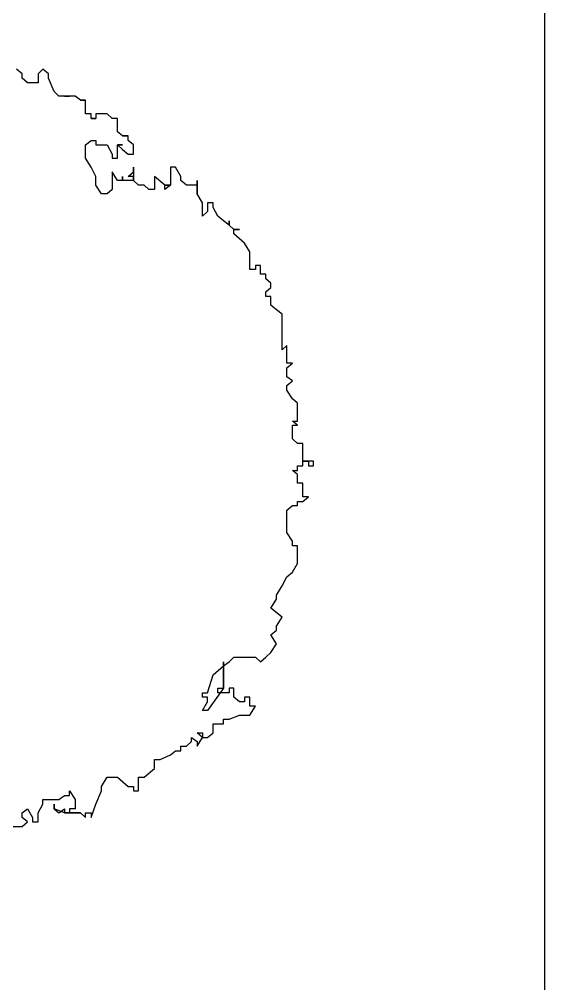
# Model space of a CAD drawing. Extents: x -30 to 1202, y 231 to 898.
# Drawn here: x 38.242 to 40.209, y 405.763 to 409.374 of the extents above; entities that cross this region are included whole.
import ezdxf

# ---------------------------------------------------------------- set-up
doc = ezdxf.new("R2010")
doc.units = 0
doc.header["$LTSCALE"] = 0.04
doc.layers.get('0').update_dxf_attribs({"linetype": 'CONTINUOUS'})
doc.layers.add('CONTORXXNP----00', color=255, linetype='CONTINUOUS')
doc.layers.add('PISO', color=1, linetype='CONTINUOUS')
doc.styles.get("Standard").update_dxf_attribs({"font": 'romans.shx'})

# ---------------------------------------------------------------- blocks, each defined once
blk = doc.blocks.new('ARB3')
at = {"color": 0}
for p, q in [((0.0136, 0.4913), (0.0078, 0.4913)), ((0.0078, 0.4913), (0.0078, 0.4852)), ((0.0078, 0.4852), (0.0078, 0.4782)), ((0.0078, 0.4782), (0.0078, 0.4852)), ((0.0078, 0.4852), (0.0136, 0.4852)), ((0.0078, 0.4852), (0.0136, 0.4852)), ((0.0136, 0.4852), (0.0136, 0.4913)), ((0.0581, 0.4782), (0.0523, 0.4852)), ((0.0523, 0.4852), (0.0523, 0.4782)), ((-0.0646, 0.4713), (-0.0698, 0.4652)), ((-0.042, 0.4713), (-0.0646, 0.4713)), ((-0.0368, 0.4713), (-0.042, 0.4652)), ((-0.042, 0.4652), (-0.042, 0.4713)), ((-0.0368, 0.4652), (-0.0368, 0.4713)), ((-0.0142, 0.4713), (-0.02, 0.4652)), ((0.0078, 0.4782), (-0.0142, 0.4782)), ((-0.0142, 0.4782), (-0.0142, 0.4713)), ((0.0136, 0.4782), (0.0078, 0.4782)), ((0.0136, 0.4713), (0.0136, 0.4782)), ((0.0194, 0.4713), (0.0136, 0.4713)), ((0.0245, 0.4713), (0.0194, 0.4652)), ((0.0194, 0.4652), (0.0194, 0.4713)), ((0.0355, 0.4713), (0.0245, 0.4713)), ((0.0523, 0.4782), (0.0355, 0.4782)), ((0.0355, 0.4782), (0.0355, 0.4713)), ((0.0581, 0.4713), (0.0581, 0.4782)), ((0.0633, 0.4713), (0.0581, 0.4713)), ((0.0633, 0.4652), (0.0633, 0.4713)), ((0.1356, 0.4713), (0.1137, 0.4713)), ((0.1137, 0.4713), (0.1137, 0.4652)), ((0.1466, 0.4652), (0.1356, 0.4713)), ((-0.1143, 0.4583), (-0.1363, 0.4583)), ((-0.1363, 0.4583), (-0.1311, 0.4521)), ((-0.1085, 0.4583), (-0.1143, 0.4652)), ((-0.1143, 0.4652), (-0.1143, 0.4583)), ((-0.0975, 0.4583), (-0.1085, 0.4583)), ((-0.0924, 0.4652), (-0.0975, 0.4583)), ((-0.0866, 0.4583), (-0.0924, 0.4652)), ((-0.0807, 0.4583), (-0.0866, 0.4583)), ((-0.0698, 0.4652), (-0.0807, 0.4583)), ((-0.02, 0.4652), (-0.0368, 0.4652)), ((0.0691, 0.4583), (0.0633, 0.4652)), ((0.0969, 0.4583), (0.0691, 0.4583)), ((0.1079, 0.4652), (0.0969, 0.4583)), ((0.1137, 0.4652), (0.1079, 0.4652)), ((0.1524, 0.4583), (0.1466, 0.4652)), ((0.1634, 0.4521), (0.1524, 0.4583)), ((-0.1757, 0.4521), (-0.1809, 0.4452)), ((-0.1311, 0.4521), (-0.1757, 0.4521)), ((0.175, 0.4452), (0.1634, 0.4521)), ((0.2028, 0.4521), (0.1912, 0.4383)), ((0.2138, 0.4452), (0.2028, 0.4521)), ((-0.2144, 0.4383), (-0.2196, 0.4321)), ((-0.2086, 0.4383), (-0.2144, 0.4383)), ((-0.2035, 0.4321), (-0.2086, 0.4383)), ((-0.1867, 0.4383), (-0.1976, 0.4383)), ((-0.1976, 0.4383), (-0.1976, 0.4321)), ((-0.1809, 0.4452), (-0.1867, 0.4383)), ((0.1802, 0.4452), (0.175, 0.4452)), ((0.1912, 0.4383), (0.1802, 0.4452)), ((0.219, 0.4452), (0.2138, 0.4452)), ((0.2248, 0.4383), (0.219, 0.4452)), ((0.2358, 0.4452), (0.2248, 0.4383)), ((0.2467, 0.4383), (0.2358, 0.4452)), ((0.2525, 0.4321), (0.2467, 0.4383)), ((-0.2254, 0.4252), (-0.2364, 0.4252)), ((-0.2364, 0.4252), (-0.2364, 0.419)), ((-0.2196, 0.4321), (-0.2254, 0.4321)), ((-0.2254, 0.4321), (-0.2254, 0.4252)), ((-0.1976, 0.4321), (-0.2035, 0.4321)), ((0.2584, 0.4252), (0.2525, 0.4321)), ((0.2525, 0.419), (0.2584, 0.4252)), ((-0.2532, 0.4121), (-0.2642, 0.4052)), ((-0.2312, 0.4121), (-0.2532, 0.4121)), ((-0.2364, 0.419), (-0.2312, 0.419)), ((-0.2312, 0.419), (-0.2312, 0.4121)), ((0.2525, 0.3921), (0.2525, 0.419)), ((0.3139, 0.4121), (0.3023, 0.4121)), ((0.3023, 0.4121), (0.3023, 0.4052)), ((0.3249, 0.4121), (0.3139, 0.419)), ((0.3139, 0.419), (0.3139, 0.4121)), ((0.3249, 0.399), (0.3249, 0.4121)), ((-0.281, 0.3921), (-0.281, 0.399)), ((-0.281, 0.399), (-0.281, 0.3921)), ((-0.2642, 0.4052), (-0.2758, 0.3921)), ((0.3023, 0.4052), (0.3081, 0.4052)), ((0.3081, 0.399), (0.3023, 0.3921)), ((0.3081, 0.4052), (0.3081, 0.399)), ((0.3301, 0.386), (0.3249, 0.399)), ((-0.2868, 0.386), (-0.2919, 0.386)), ((-0.2919, 0.386), (-0.2868, 0.386)), ((-0.2868, 0.386), (-0.2919, 0.3791)), ((-0.281, 0.3921), (-0.2868, 0.386)), ((-0.2758, 0.3921), (-0.281, 0.3921)), ((0.2584, 0.386), (0.2525, 0.3921)), ((0.2635, 0.3791), (0.2584, 0.386)), ((0.3023, 0.3921), (0.2913, 0.3921)), ((0.2913, 0.3921), (0.2913, 0.386)), ((0.2913, 0.386), (0.2971, 0.386)), ((0.2971, 0.386), (0.2971, 0.3721)), ((0.3301, 0.3791), (0.3301, 0.386)), ((-0.2919, 0.3791), (-0.2978, 0.3721)), ((0.2913, 0.3791), (0.2584, 0.3791)), ((0.2584, 0.3791), (0.2913, 0.3791)), ((0.2745, 0.366), (0.2635, 0.3791)), ((0.2913, 0.3721), (0.2913, 0.3791)), ((0.2913, 0.3791), (0.3191, 0.3591)), ((0.3359, 0.3791), (0.3301, 0.3791)), ((0.3359, 0.366), (0.3359, 0.3791)), ((-0.3087, 0.366), (-0.3146, 0.366)), ((-0.3146, 0.366), (-0.3146, 0.3591)), ((-0.2978, 0.3721), (-0.3087, 0.366)), ((0.2971, 0.3591), (0.2745, 0.366)), ((0.2971, 0.3721), (0.2913, 0.3721)), ((0.3468, 0.366), (0.3359, 0.366)), ((0.3527, 0.3591), (0.3468, 0.366)), ((-0.3146, 0.3529), (-0.3255, 0.346)), ((-0.3146, 0.3591), (-0.3036, 0.3591)), ((-0.2978, 0.3529), (-0.3146, 0.3529)), ((-0.3036, 0.3591), (-0.2978, 0.3529)), ((0.2971, 0.3529), (0.2971, 0.3591)), ((0.3023, 0.3529), (0.2971, 0.3529)), ((0.3081, 0.3591), (0.3023, 0.3591)), ((0.3023, 0.3591), (0.3023, 0.3529)), ((0.3191, 0.3529), (0.3081, 0.3591)), ((0.3191, 0.3591), (0.3191, 0.3529)), ((0.3527, 0.3529), (0.3468, 0.346)), ((0.3468, 0.346), (0.3468, 0.3529)), ((0.3468, 0.3529), (0.3527, 0.3529)), ((0.3527, 0.3529), (0.3527, 0.3591)), ((0.3636, 0.346), (0.3527, 0.3529)), ((-0.3255, 0.346), (-0.3423, 0.346)), ((-0.3423, 0.346), (-0.3365, 0.346)), ((-0.3365, 0.346), (-0.3365, 0.3329)), ((0.3527, 0.3391), (0.3578, 0.346)), ((0.3578, 0.3391), (0.3527, 0.3391)), ((0.3578, 0.346), (0.3636, 0.346)), ((0.3636, 0.3329), (0.3578, 0.3391)), ((-0.3475, 0.326), (-0.3591, 0.3191)), ((-0.3423, 0.326), (-0.3475, 0.326)), ((-0.3365, 0.3329), (-0.3423, 0.326)), ((0.3636, 0.326), (0.3636, 0.3329)), ((0.3695, 0.326), (0.3636, 0.326)), ((0.3695, 0.3191), (0.3695, 0.326)), ((-0.3591, 0.3191), (-0.3591, 0.3129)), ((0.3746, 0.3129), (0.3695, 0.3191)), ((-0.3591, 0.3129), (-0.3365, 0.3129)), ((-0.3365, 0.306), (-0.3475, 0.2929)), ((-0.3365, 0.3129), (-0.3365, 0.306)), ((-0.3365, 0.306), (-0.3365, 0.3129)), ((-0.3365, 0.3129), (-0.3313, 0.306)), ((-0.3313, 0.306), (-0.3365, 0.306)), ((0.3804, 0.2998), (0.3746, 0.3129)), ((-0.3475, 0.2929), (-0.3313, 0.2929)), ((-0.3313, 0.2929), (-0.3313, 0.286)), ((0.3804, 0.2929), (0.3804, 0.2998)), ((0.3914, 0.2929), (0.3804, 0.2929)), ((0.4024, 0.2799), (0.3914, 0.2929)), ((-0.3313, 0.286), (-0.3365, 0.2799)), ((-0.3365, 0.2799), (-0.3365, 0.2729)), ((0.4024, 0.2729), (0.4024, 0.2799)), ((-0.3869, 0.2668), (-0.3921, 0.2599)), ((-0.3753, 0.2668), (-0.3869, 0.2668)), ((-0.3753, 0.2599), (-0.3753, 0.2668)), ((-0.3533, 0.2668), (-0.3591, 0.2668)), ((-0.3591, 0.2668), (-0.3423, 0.2668)), ((-0.3475, 0.2599), (-0.3533, 0.2668)), ((-0.3423, 0.2668), (-0.3475, 0.2668)), ((-0.3475, 0.2668), (-0.3475, 0.2599)), ((-0.3365, 0.2729), (-0.3423, 0.2668)), ((-0.3423, 0.2668), (-0.3423, 0.2529)), ((0.4192, 0.2729), (0.4024, 0.2729)), ((0.414, 0.2599), (0.414, 0.2668)), ((0.414, 0.2668), (0.4192, 0.2668)), ((0.4192, 0.2668), (0.4192, 0.2729)), ((-0.3979, 0.2529), (-0.403, 0.2468)), ((-0.3921, 0.2599), (-0.3979, 0.2599)), ((-0.3979, 0.2599), (-0.3979, 0.2529)), ((-0.3979, 0.2529), (-0.3979, 0.2599)), ((-0.3979, 0.2599), (-0.3979, 0.2529)), ((-0.3869, 0.2468), (-0.3869, 0.2529)), ((-0.3869, 0.2529), (-0.3869, 0.2468)), ((-0.3869, 0.2468), (-0.3811, 0.2529)), ((-0.3811, 0.2529), (-0.3753, 0.2599)), ((-0.3423, 0.2529), (-0.3475, 0.2529)), ((-0.3475, 0.2529), (-0.3423, 0.2529)), ((-0.3423, 0.2529), (-0.3423, 0.2468)), ((0.4024, 0.2468), (0.414, 0.2599)), ((-0.403, 0.2468), (-0.4198, 0.2468)), ((-0.4198, 0.2468), (-0.4198, 0.2399)), ((-0.3701, 0.2468), (-0.3869, 0.2468)), ((-0.3701, 0.2399), (-0.3701, 0.2468)), ((-0.3423, 0.2468), (-0.3533, 0.2399)), ((0.4024, 0.2337), (0.4024, 0.2468)), ((-0.4198, 0.2399), (-0.4256, 0.2337)), ((-0.4256, 0.2337), (-0.4256, 0.2199)), ((-0.3869, 0.2337), (-0.3753, 0.2399)), ((-0.3869, 0.2199), (-0.3869, 0.2337)), ((-0.3753, 0.2399), (-0.3701, 0.2399)), ((-0.3533, 0.2399), (-0.3313, 0.2399)), ((-0.3313, 0.2399), (-0.3255, 0.2337)), ((-0.3255, 0.2337), (-0.3255, 0.2268)), ((0.414, 0.2268), (0.4024, 0.2337)), ((-0.4256, 0.2199), (-0.4198, 0.2199)), ((-0.4198, 0.2199), (-0.4198, 0.2137)), ((-0.4198, 0.2137), (-0.4198, 0.2199)), ((-0.4198, 0.2199), (-0.4198, 0.2137)), ((-0.3921, 0.2137), (-0.3921, 0.2199)), ((-0.3921, 0.2199), (-0.3869, 0.2199)), ((-0.3475, 0.2199), (-0.3591, 0.2137)), ((-0.3365, 0.2199), (-0.3475, 0.2199)), ((-0.3255, 0.2268), (-0.3365, 0.2199)), ((0.4192, 0.2268), (0.414, 0.2268)), ((0.436, 0.2199), (0.4192, 0.2268)), ((0.4528, 0.2137), (0.436, 0.2199)), ((-0.4256, 0.2068), (-0.4424, 0.2068)), ((-0.4424, 0.2068), (-0.4424, 0.2007)), ((-0.4424, 0.2007), (-0.4424, 0.2068)), ((-0.4424, 0.2068), (-0.4424, 0.2007)), ((-0.4198, 0.2137), (-0.4256, 0.2137)), ((-0.4256, 0.2137), (-0.4256, 0.2068)), ((-0.3869, 0.2068), (-0.3921, 0.2137)), ((-0.3701, 0.2068), (-0.3869, 0.2068)), ((-0.3591, 0.2137), (-0.3701, 0.2068)), ((0.447, 0.2068), (0.447, 0.2137)), ((0.447, 0.2137), (0.4528, 0.2137)), ((0.447, 0.2007), (0.4528, 0.2068)), ((0.4528, 0.2068), (0.447, 0.2068)), ((-0.4424, 0.2007), (-0.4476, 0.1937)), ((-0.4476, 0.1937), (-0.4476, 0.1807)), ((0.4192, 0.1868), (0.4302, 0.1937)), ((0.4302, 0.1937), (0.4418, 0.1937)), ((0.4418, 0.1937), (0.4418, 0.1868)), ((0.447, 0.1807), (0.447, 0.2007)), ((-0.4476, 0.1807), (-0.4476, 0.1868)), ((-0.4476, 0.1868), (-0.4476, 0.1737)), ((0.425, 0.1868), (0.4192, 0.1868)), ((0.425, 0.1807), (0.425, 0.1868)), ((0.4302, 0.1737), (0.425, 0.1807)), ((0.4418, 0.1868), (0.447, 0.1868)), ((0.447, 0.1807), (0.4418, 0.1676)), ((0.447, 0.1737), (0.4418, 0.1807)), ((0.4418, 0.1807), (0.447, 0.1807)), ((0.447, 0.1868), (0.447, 0.1807)), ((-0.4476, 0.1737), (-0.4534, 0.1676)), ((0.4302, 0.1537), (0.4302, 0.1737)), ((0.4418, 0.1676), (0.447, 0.1737)), ((-0.4754, 0.1607), (-0.4812, 0.1537)), ((-0.4702, 0.1607), (-0.4754, 0.1607)), ((-0.4534, 0.1676), (-0.4702, 0.1607)), ((0.4418, 0.1676), (0.436, 0.1676)), ((0.436, 0.1676), (0.4418, 0.1676)), ((-0.4812, 0.1537), (-0.4754, 0.1476)), ((-0.4754, 0.1476), (-0.4644, 0.1476)), ((-0.4644, 0.1476), (-0.4644, 0.1345)), ((0.436, 0.1537), (0.4302, 0.1537)), ((0.447, 0.1476), (0.436, 0.1537)), ((0.4579, 0.1476), (0.447, 0.1476)), ((0.4579, 0.1407), (0.4579, 0.1476)), ((-0.4644, 0.1345), (-0.4702, 0.1276)), ((0.4418, 0.1345), (0.4528, 0.1407)), ((0.447, 0.1276), (0.4418, 0.1345)), ((0.4528, 0.1407), (0.4579, 0.1407)), ((0.4579, 0.1345), (0.4528, 0.1276)), ((0.4638, 0.1276), (0.4579, 0.1345)), ((-0.4754, 0.1276), (-0.4812, 0.1207)), ((-0.4702, 0.1276), (-0.4754, 0.1276)), ((0.4528, 0.1276), (0.447, 0.1276)), ((0.4638, 0.1145), (0.4638, 0.1276))]:
    blk.add_line(p, q, dxfattribs=at)
at = {"layer": 'CONTORXXNP----00'}
for p, q in [((0.0523, 0.4852), (0.0523, 0.4782)), ((0.0581, 0.4782), (0.0523, 0.4852)), ((-0.0646, 0.4713), (-0.0698, 0.4652)), ((-0.042, 0.4713), (-0.0646, 0.4713)), ((-0.042, 0.4652), (-0.042, 0.4713)), ((-0.0368, 0.4713), (-0.042, 0.4652)), ((-0.0368, 0.4652), (-0.0368, 0.4713)), ((-0.0142, 0.4713), (-0.02, 0.4652)), ((-0.0142, 0.4782), (-0.0142, 0.4713)), ((0.0078, 0.4782), (-0.0142, 0.4782)), ((0.0136, 0.4782), (0.0078, 0.4782)), ((0.0136, 0.4713), (0.0136, 0.4782)), ((0.0194, 0.4713), (0.0136, 0.4713)), ((0.0194, 0.4652), (0.0194, 0.4713)), ((0.0245, 0.4713), (0.0194, 0.4652)), ((0.0355, 0.4713), (0.0245, 0.4713)), ((0.0355, 0.4782), (0.0355, 0.4713)), ((0.0523, 0.4782), (0.0355, 0.4782)), ((0.0581, 0.4713), (0.0581, 0.4782)), ((0.0633, 0.4713), (0.0581, 0.4713)), ((0.0633, 0.4652), (0.0633, 0.4713)), ((0.1137, 0.4713), (0.1137, 0.4652)), ((0.1356, 0.4713), (0.1137, 0.4713)), ((0.1466, 0.4652), (0.1356, 0.4713)), ((-0.1363, 0.4583), (-0.1311, 0.4521)), ((-0.1143, 0.4583), (-0.1363, 0.4583)), ((-0.1143, 0.4652), (-0.1143, 0.4583)), ((-0.1085, 0.4583), (-0.1143, 0.4652)), ((-0.0975, 0.4583), (-0.1085, 0.4583)), ((-0.0924, 0.4652), (-0.0975, 0.4583)), ((-0.0866, 0.4583), (-0.0924, 0.4652)), ((-0.0807, 0.4583), (-0.0866, 0.4583)), ((-0.0698, 0.4652), (-0.0807, 0.4583)), ((-0.02, 0.4652), (-0.0368, 0.4652)), ((0.0691, 0.4583), (0.0633, 0.4652)), ((0.0969, 0.4583), (0.0691, 0.4583)), ((0.1079, 0.4652), (0.0969, 0.4583)), ((0.1137, 0.4652), (0.1079, 0.4652)), ((0.1524, 0.4583), (0.1466, 0.4652)), ((0.1634, 0.4521), (0.1524, 0.4583)), ((-0.1757, 0.4521), (-0.1809, 0.4452)), ((-0.1311, 0.4521), (-0.1757, 0.4521)), ((0.175, 0.4452), (0.1634, 0.4521)), ((0.2028, 0.4521), (0.1912, 0.4383)), ((0.2138, 0.4452), (0.2028, 0.4521)), ((-0.2144, 0.4383), (-0.2196, 0.4321)), ((-0.2086, 0.4383), (-0.2144, 0.4383)), ((-0.2035, 0.4321), (-0.2086, 0.4383)), ((-0.1976, 0.4383), (-0.1976, 0.4321)), ((-0.1867, 0.4383), (-0.1976, 0.4383)), ((-0.1809, 0.4452), (-0.1867, 0.4383)), ((0.1802, 0.4452), (0.175, 0.4452)), ((0.1912, 0.4383), (0.1802, 0.4452)), ((0.219, 0.4452), (0.2138, 0.4452)), ((0.2248, 0.4383), (0.219, 0.4452)), ((0.2358, 0.4452), (0.2248, 0.4383)), ((0.2467, 0.4383), (0.2358, 0.4452)), ((0.2525, 0.4321), (0.2467, 0.4383)), ((-0.2364, 0.4252), (-0.2364, 0.419)), ((-0.2254, 0.4252), (-0.2364, 0.4252)), ((-0.2254, 0.4321), (-0.2254, 0.4252)), ((-0.2196, 0.4321), (-0.2254, 0.4321)), ((-0.1976, 0.4321), (-0.2035, 0.4321)), ((0.2584, 0.4252), (0.2525, 0.4321)), ((0.2525, 0.419), (0.2584, 0.4252)), ((-0.2532, 0.4121), (-0.2642, 0.4052)), ((-0.2312, 0.4121), (-0.2532, 0.4121)), ((-0.2364, 0.419), (-0.2312, 0.419)), ((-0.2312, 0.419), (-0.2312, 0.4121)), ((0.2525, 0.3921), (0.2525, 0.419)), ((0.3023, 0.4121), (0.3023, 0.4052)), ((0.3139, 0.4121), (0.3023, 0.4121)), ((0.3139, 0.419), (0.3139, 0.4121)), ((0.3249, 0.4121), (0.3139, 0.419)), ((0.3249, 0.399), (0.3249, 0.4121)), ((-0.2642, 0.4052), (-0.2758, 0.3921)), ((0.3023, 0.4052), (0.3081, 0.4052)), ((0.3081, 0.399), (0.3023, 0.3921)), ((0.3081, 0.4052), (0.3081, 0.399)), ((0.3301, 0.386), (0.3249, 0.399)), ((-0.2868, 0.386), (-0.2919, 0.3791)), ((-0.281, 0.3921), (-0.2868, 0.386)), ((-0.2758, 0.3921), (-0.281, 0.3921)), ((0.2584, 0.386), (0.2525, 0.3921)), ((0.2635, 0.3791), (0.2584, 0.386)), ((0.2913, 0.3921), (0.2913, 0.386)), ((0.3023, 0.3921), (0.2913, 0.3921)), ((0.2913, 0.386), (0.2971, 0.386)), ((0.2971, 0.386), (0.2971, 0.3749)), ((0.3301, 0.3791), (0.3301, 0.386)), ((-0.2919, 0.3791), (-0.2978, 0.3721)), ((0.2745, 0.366), (0.2635, 0.3791)), ((0.2971, 0.3749), (0.3191, 0.3591)), ((0.3359, 0.3791), (0.3301, 0.3791)), ((0.3359, 0.366), (0.3359, 0.3791)), ((-0.3146, 0.366), (-0.3146, 0.3591)), ((-0.3087, 0.366), (-0.3146, 0.366)), ((-0.2978, 0.3721), (-0.3087, 0.366)), ((0.2971, 0.3591), (0.2745, 0.366)), ((0.3468, 0.366), (0.3359, 0.366)), ((0.3527, 0.3591), (0.3468, 0.366)), ((-0.3146, 0.3529), (-0.3255, 0.346)), ((-0.3146, 0.3591), (-0.3036, 0.3591)), ((-0.2978, 0.3529), (-0.3146, 0.3529)), ((-0.3036, 0.3591), (-0.2978, 0.3529)), ((0.2971, 0.3529), (0.2971, 0.3591)), ((0.3023, 0.3529), (0.2971, 0.3529)), ((0.3023, 0.3591), (0.3023, 0.3529)), ((0.3081, 0.3591), (0.3023, 0.3591)), ((0.3191, 0.3529), (0.3081, 0.3591)), ((0.3191, 0.3591), (0.3191, 0.3529)), ((0.3527, 0.3529), (0.3527, 0.3591)), ((0.3636, 0.346), (0.3527, 0.3529)), ((-0.3365, 0.346), (-0.3255, 0.346)), ((-0.3365, 0.346), (-0.3365, 0.3329)), ((0.3527, 0.3391), (0.3578, 0.346)), ((0.3578, 0.3391), (0.3527, 0.3391)), ((0.3578, 0.346), (0.3636, 0.346)), ((0.3636, 0.3329), (0.3578, 0.3391)), ((-0.3475, 0.326), (-0.3591, 0.3191)), ((-0.3423, 0.326), (-0.3475, 0.326)), ((-0.3365, 0.3329), (-0.3423, 0.326)), ((0.3636, 0.326), (0.3636, 0.3329)), ((0.3695, 0.326), (0.3636, 0.326)), ((0.3695, 0.3191), (0.3695, 0.326)), ((-0.3591, 0.3191), (-0.3591, 0.3129)), ((0.3746, 0.3129), (0.3695, 0.3191)), ((-0.3591, 0.3129), (-0.3365, 0.3129)), ((-0.3365, 0.306), (-0.3475, 0.2929)), ((-0.3365, 0.306), (-0.3365, 0.3129)), ((-0.3365, 0.3129), (-0.3365, 0.306)), ((0.3804, 0.2998), (0.3746, 0.3129)), ((-0.3475, 0.2929), (-0.3313, 0.2929)), ((-0.3313, 0.2929), (-0.3313, 0.286)), ((0.3804, 0.2929), (0.3804, 0.2998)), ((0.3914, 0.2929), (0.3804, 0.2929)), ((0.4024, 0.2799), (0.3914, 0.2929)), ((-0.3313, 0.286), (-0.3365, 0.2799)), ((-0.3365, 0.2799), (-0.3365, 0.2729)), ((0.4024, 0.2729), (0.4024, 0.2799)), ((-0.3869, 0.2668), (-0.3921, 0.2599)), ((-0.3753, 0.2668), (-0.3869, 0.2668)), ((-0.3753, 0.2599), (-0.3753, 0.2668)), ((-0.3365, 0.2729), (-0.3423, 0.2668)), ((-0.3423, 0.2668), (-0.3423, 0.2529)), ((0.4192, 0.2729), (0.4024, 0.2729)), ((0.414, 0.2668), (0.4192, 0.2668)), ((0.414, 0.2599), (0.414, 0.2668)), ((0.4192, 0.2668), (0.4192, 0.2729)), ((-0.3979, 0.2529), (-0.403, 0.2468)), ((-0.3979, 0.2599), (-0.3979, 0.2529)), ((-0.3979, 0.2529), (-0.3979, 0.2599)), ((-0.3979, 0.2599), (-0.3979, 0.2529)), ((-0.3921, 0.2599), (-0.3979, 0.2599)), ((-0.3869, 0.2468), (-0.3811, 0.2529)), ((-0.3811, 0.2529), (-0.3753, 0.2599)), ((-0.3423, 0.2529), (-0.3423, 0.2468)), ((0.4024, 0.2468), (0.414, 0.2599)), ((-0.4198, 0.2468), (-0.4198, 0.2399)), ((-0.403, 0.2468), (-0.4198, 0.2468)), ((-0.3701, 0.2468), (-0.3869, 0.2468)), ((-0.3701, 0.2399), (-0.3701, 0.2468)), ((-0.3423, 0.2468), (-0.3533, 0.2399)), ((0.4024, 0.2337), (0.4024, 0.2468)), ((-0.4198, 0.2399), (-0.4256, 0.2337)), ((-0.4256, 0.2337), (-0.4256, 0.2199)), ((-0.3869, 0.2337), (-0.3753, 0.2399)), ((-0.3869, 0.2199), (-0.3869, 0.2337)), ((-0.3753, 0.2399), (-0.3701, 0.2399)), ((-0.3533, 0.2399), (-0.3313, 0.2399)), ((-0.3313, 0.2399), (-0.3255, 0.2337)), ((-0.3255, 0.2337), (-0.3255, 0.2268)), ((0.414, 0.2268), (0.4024, 0.2337)), ((-0.4256, 0.2199), (-0.4198, 0.2199)), ((-0.4198, 0.2199), (-0.4198, 0.2137)), ((-0.4198, 0.2137), (-0.4198, 0.2199)), ((-0.4198, 0.2199), (-0.4198, 0.2137)), ((-0.3921, 0.2199), (-0.3869, 0.2199)), ((-0.3921, 0.2137), (-0.3921, 0.2199)), ((-0.3475, 0.2199), (-0.3591, 0.2137)), ((-0.3365, 0.2199), (-0.3475, 0.2199)), ((-0.3255, 0.2268), (-0.3365, 0.2199)), ((0.4192, 0.2268), (0.414, 0.2268)), ((0.436, 0.2199), (0.4192, 0.2268)), ((0.4528, 0.2137), (0.436, 0.2199)), ((-0.4424, 0.2068), (-0.4424, 0.2007)), ((-0.4424, 0.2007), (-0.4424, 0.2068)), ((-0.4424, 0.2068), (-0.4424, 0.2007)), ((-0.4256, 0.2068), (-0.4424, 0.2068)), ((-0.4256, 0.2137), (-0.4256, 0.2068)), ((-0.4198, 0.2137), (-0.4256, 0.2137)), ((-0.3869, 0.2068), (-0.3921, 0.2137)), ((-0.3701, 0.2068), (-0.3869, 0.2068)), ((-0.3591, 0.2137), (-0.3701, 0.2068)), ((0.447, 0.2137), (0.4528, 0.2137)), ((0.447, 0.2068), (0.447, 0.2137)), ((0.4528, 0.2068), (0.447, 0.2068)), ((0.447, 0.2007), (0.4528, 0.2068)), ((-0.4424, 0.2007), (-0.4476, 0.1937)), ((-0.4476, 0.1937), (-0.4476, 0.1807)), ((0.4192, 0.1868), (0.4302, 0.1937)), ((0.4302, 0.1937), (0.4418, 0.1937)), ((0.4418, 0.1937), (0.4418, 0.1868)), ((0.447, 0.2007), (0.447, 0.1868)), ((-0.4476, 0.1868), (-0.4476, 0.1737)), ((-0.4476, 0.1807), (-0.4476, 0.1868)), ((0.425, 0.1868), (0.4192, 0.1868)), ((0.425, 0.1807), (0.425, 0.1868)), ((0.4302, 0.1737), (0.425, 0.1807)), ((0.4418, 0.1868), (0.447, 0.1868)), ((-0.4476, 0.1737), (-0.4534, 0.1676)), ((0.4302, 0.1537), (0.4302, 0.1737)), ((-0.4754, 0.1607), (-0.4812, 0.1537)), ((-0.4702, 0.1607), (-0.4754, 0.1607)), ((-0.4534, 0.1676), (-0.4702, 0.1607)), ((-0.4812, 0.1537), (-0.4754, 0.1476)), ((-0.4754, 0.1476), (-0.4644, 0.1476)), ((-0.4644, 0.1476), (-0.4644, 0.1345)), ((0.436, 0.1537), (0.4302, 0.1537)), ((0.447, 0.1476), (0.436, 0.1537)), ((0.4579, 0.1476), (0.447, 0.1476)), ((0.4579, 0.1407), (0.4579, 0.1476)), ((-0.4644, 0.1345), (-0.4702, 0.1276)), ((0.4418, 0.1345), (0.4528, 0.1407)), ((0.447, 0.1276), (0.4418, 0.1345)), ((0.4528, 0.1407), (0.4579, 0.1407)), ((0.4579, 0.1345), (0.4528, 0.1276)), ((0.4638, 0.1276), (0.4579, 0.1345)), ((-0.4754, 0.1276), (-0.4812, 0.1207)), ((-0.4702, 0.1276), (-0.4754, 0.1276)), ((0.4528, 0.1276), (0.447, 0.1276)), ((0.4638, 0.1145), (0.4638, 0.1276))]:
    blk.add_line(p, q, dxfattribs=at)
at = {"flags": 11}
blk.add_attdef('CENTROIDE', (-0.1114, -0.0329), '', height=0.0504, dxfattribs=at)

msp = doc.modelspace()

# ---------------------------------------------------------------- linework, layer by layer
at = {"layer": 'PISO'}
msp.add_line((40.2094, 393.432), (40.2094, 439.7429), dxfattribs=at)

# ---------------------------------------------------------------- block references
at = {"layer": 'PISO', "xscale": 3, "yscale": 3, "zscale": 3, "rotation": 270}
msp.add_blockref('ARB3', (37.8694, 407.7429), dxfattribs=at)

doc.saveas('drawing.dxf')
